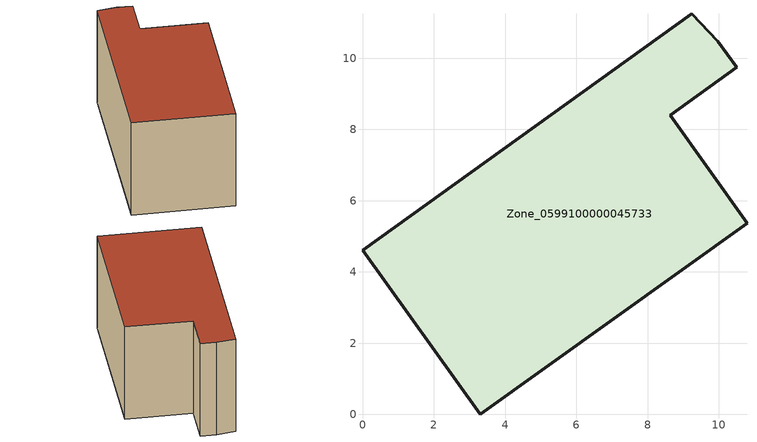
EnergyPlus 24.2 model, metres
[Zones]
Zone_0599100000045733
 floor ground (C_G): 9.24,11.25 9.97,10.48 10.5,9.74 8.63,8.39 10.79,5.37 3.31,0 0,4.61 z0
 wall outside (C_F): 3.31,0 10.79,5.37 8.63,8.39 10.5,9.74 9.97,10.48 9.24,11.25 0,4.61 3.31,0 z0:5.88
 roof outside (C_R): 9.97,10.48 9.24,11.25 0,4.61 3.31,0 10.79,5.37 8.63,8.39 10.5,9.74 z5.88
[BUILDING]
Pand.0599100000045733: North Axis=0; Terrain=City; Loads Convergence Tolerance Value=0.04; Temperature Convergence Tolerance Value=0.4; Solar Distribution=FullExterior; Maximum Number of Warmup Days=25; Minimum Number of Warmup Days=1
[Site:Location]
Rotterdam.The.Hague.AP_ZH_NLD Design_Conditions: Latitude=51.96; Longitude=4.45; Time Zone=1; Elevation=-4.5
[SITE:GROUNDTEMPERATURE:BUILDINGSURFACE]
18, 18, 18, 18, 18, 18, 18, 18, 18, 18, 18, 18
[MATERIAL] Thermal Absorptance=0.9; Solar Absorptance=0.7; Visible Absorptance=0.7
Name | Roughness | Thickness | Conductivity | Density | Specific Heat
G.TC.1975-1991 | MediumSmooth | 0.15 | 0.288461 | 540 | 1210
F.TC.1975-1991 | Rough | 0.3 | 0.230769 | 1920 | 840
R.TC.1975-1991 | MediumRough | 0.2 | 0.153846 | 1500 | 1000
[CONSTRUCTION]
C_G: G.TC.1975-1991
C_F: F.TC.1975-1991
C_R: R.TC.1975-1991
[ZONE]
Zone_0599100000045733: Type=1; Multiplier=1; Ceiling Height=Autocalculate; Volume=Autocalculate; Floor Area=autocalculate; Part of Total Floor Area=Yes
[ZONEINFILTRATION:DESIGNFLOWRATE]
Infil_Zone_0599100000045733: Zone or ZoneList or Space or SpaceList=Zone_0599100000045733; Schedule=AlwaysOn; Design Flow Rate Calculation Method=Flow/Area; Flow Rate per Floor Area=0.003; Constant Term Coefficient=1; Temperature Term Coefficient=0; Velocity Term Coefficient=0; Velocity Squared Term Coefficient=0
[HVACTEMPLATE:ZONE:IDEALLOADSAIRSYSTEM]
Zone_0599100000045733: Maximum Heating Supply Air Temperature=50; Minimum Cooling Supply Air Temperature=13; Maximum Heating Supply Air Humidity Ratio=0.0156; Minimum Cooling Supply Air Humidity Ratio=0.0077; Heating Limit=NoLimit; Cooling Limit=NoLimit; Dehumidification Control Type=ConstantSensibleHeatRatio; Cooling Sensible Heat Ratio=0.7; Dehumidification Setpoint=60; Humidification Control Type=None; Humidification Setpoint=30; Outdoor Air Method=None; Outdoor Air Flow Rate per Person=0.00944; Outdoor Air Flow Rate per Zone Floor Area=0; Outdoor Air Flow Rate per Zone=0; Demand Controlled Ventilation Type=None; Outdoor Air Economizer Type=NoEconomizer; Heat Recovery Type=None; Sensible Heat Recovery Effectiveness=0.7; Latent Heat Recovery Effectiveness=0.65
[ZONECONTROL:THERMOSTAT]
ThermostatControl_Zone_0599100000045733: Zone or ZoneList=Zone_0599100000045733; Control Type Schedule=DualSetpointControlType; Control 1=Thermostat_Zone_0599100000045733; Temperature Difference Between Cutout And Setpoint=0
[THERMOSTATSETPOINT:DUALSETPOINT]
Thermostat_Zone_0599100000045733: Heating Setpoint Temperature Schedule=HeatingSetpoint_Zone_0599100000045733; Cooling Setpoint Temperature Schedule=CoolingSetpoint_Zone_0599100000045733
[SCHEDULE:COMPACT]
HeatingSetpoint_Zone_0599100000045733: Through: 12/31, For: AllDays, Until: 24:00, 21
CoolingSetpoint_Zone_0599100000045733: Through: 12/31, For: AllDays, Until: 24:00, 24
DualSetpointControlType: Through: 12/31, For: AllDays, Until: 24:00, 4
AlwaysOn: Through: 12/31, For: AllDays, Until: 24:00, 1
